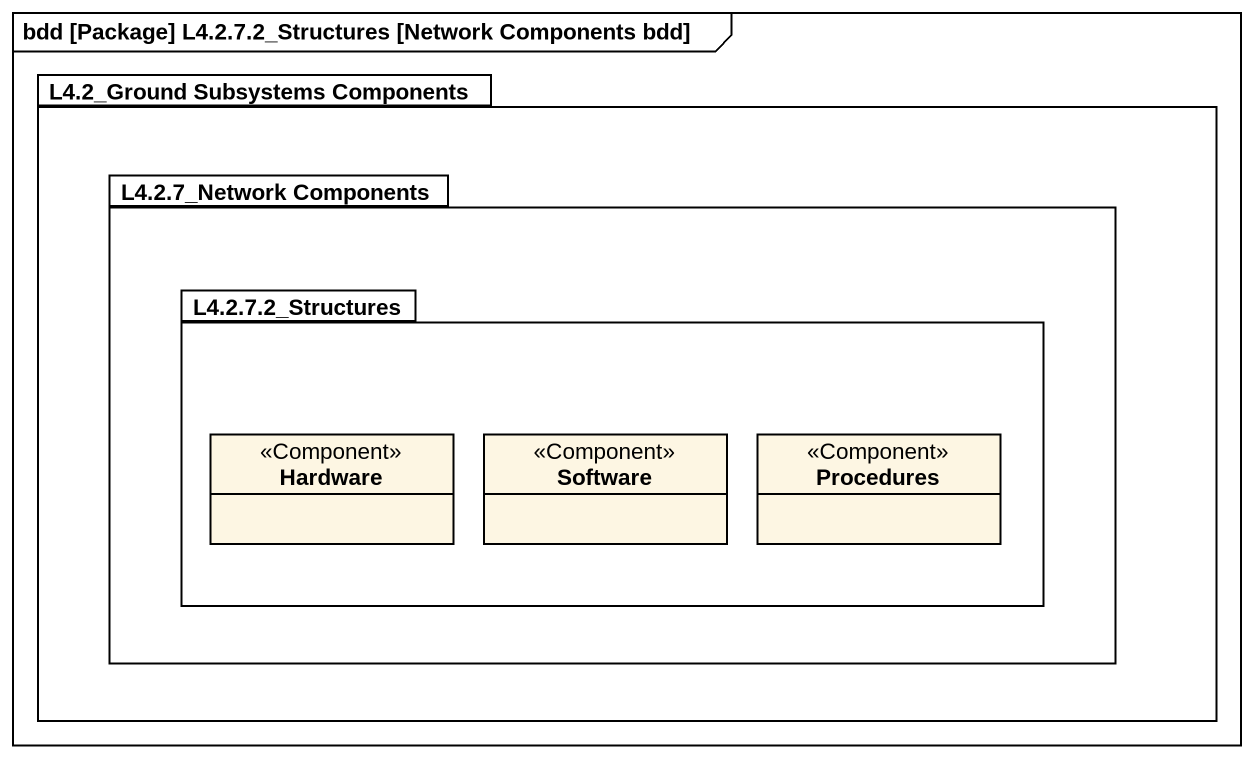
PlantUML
@startuml
mainframe bdd [Package] L4.2.7.2_Structures [Network Components bdd]
hide circle
hide empty members
package "L4.2_Ground Subsystems Components" as L4_2_Ground_Subsystems {
  package "L4.2.7_Network Components" as L4_2_7_Network_Components {
    package "L4.2.7.2_Structures" as L4_2_7_2_Structures {
      class Hardware <<Component>>
      class Software <<Component>>
      class Procedures <<Component>>
    }
  }
}
@enduml
